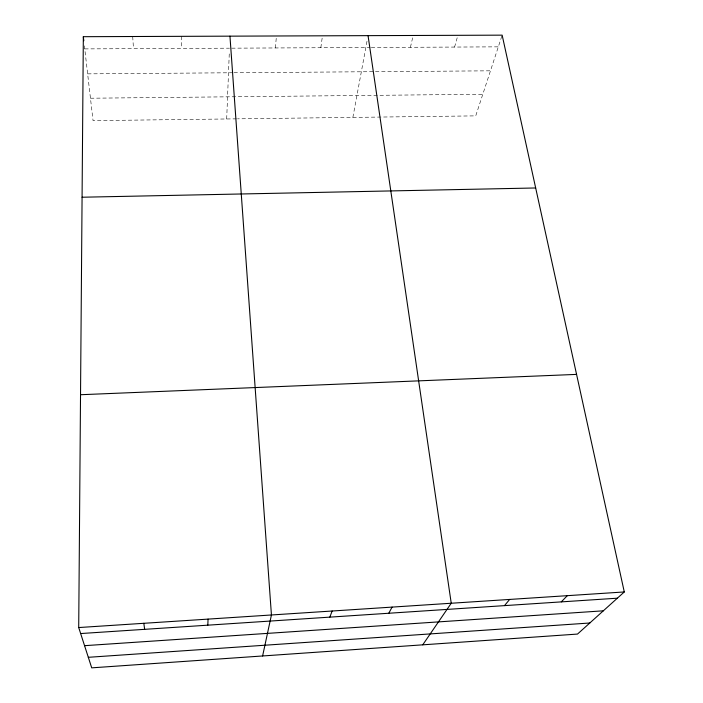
<?xml version="1.0" encoding="UTF-8"?>
<svg xmlns="http://www.w3.org/2000/svg" width="703" height="703" viewBox="0 0 703 703"><rect width="100%" height="100%" fill="white"/><g stroke="black" fill="none" stroke-linecap="round" stroke-linejoin="round"><path stroke-width="0.53" stroke-dasharray="3.52 2.64" d="M226.682 118.974L229.354 51.389M275.374 47.953L276.437 35.985M320.823 47.734L322.466 35.809M352.871 117.401L367.238 39.957M410.42 47.286L413.179 35.475M454.586 47.066L457.881 35.317M501.828 36.125L475.729 115.872L237.57 118.833M236.48 118.851L93.051 120.635L84.395 45.844M90.459 98.218L482.803 94.255M87.638 73.859L232.869 72.76M233.958 72.752L374.365 71.688M375.455 71.68L490.474 70.818M84.747 48.902L229.477 48.182M231.665 48.173L370.191 47.488M371.281 47.479L498.322 46.846M132.709 36.512L133.482 48.656M181.585 36.328L181.726 48.419"/><path stroke-width="1.05" d="M78.71 627.551L83.332 36.697L502.153 35.15L624.29 591.952L577.506 634.071L91.715 667.85L78.71 627.551L624.29 591.952M207.807 625.169L208.062 619.106M262.606 655.969L271.437 614.976L229.951 36.152M329.839 617.129L332.141 611.012M388.794 613.244L392.072 607.102M422.74 644.827L451.238 603.244L368.047 35.642M504.499 605.626L509.649 599.431M561.275 601.882L567.33 595.669M88.314 657.305L589.808 622.999M84.562 645.67L603.323 610.819M80.652 633.552L617.357 598.191M80.529 394.726L576.565 374.391M82.075 197.227L535.668 187.973M143.825 623.297L144.651 629.334M83.332 36.697L83.806 40.765"/></g></svg>
